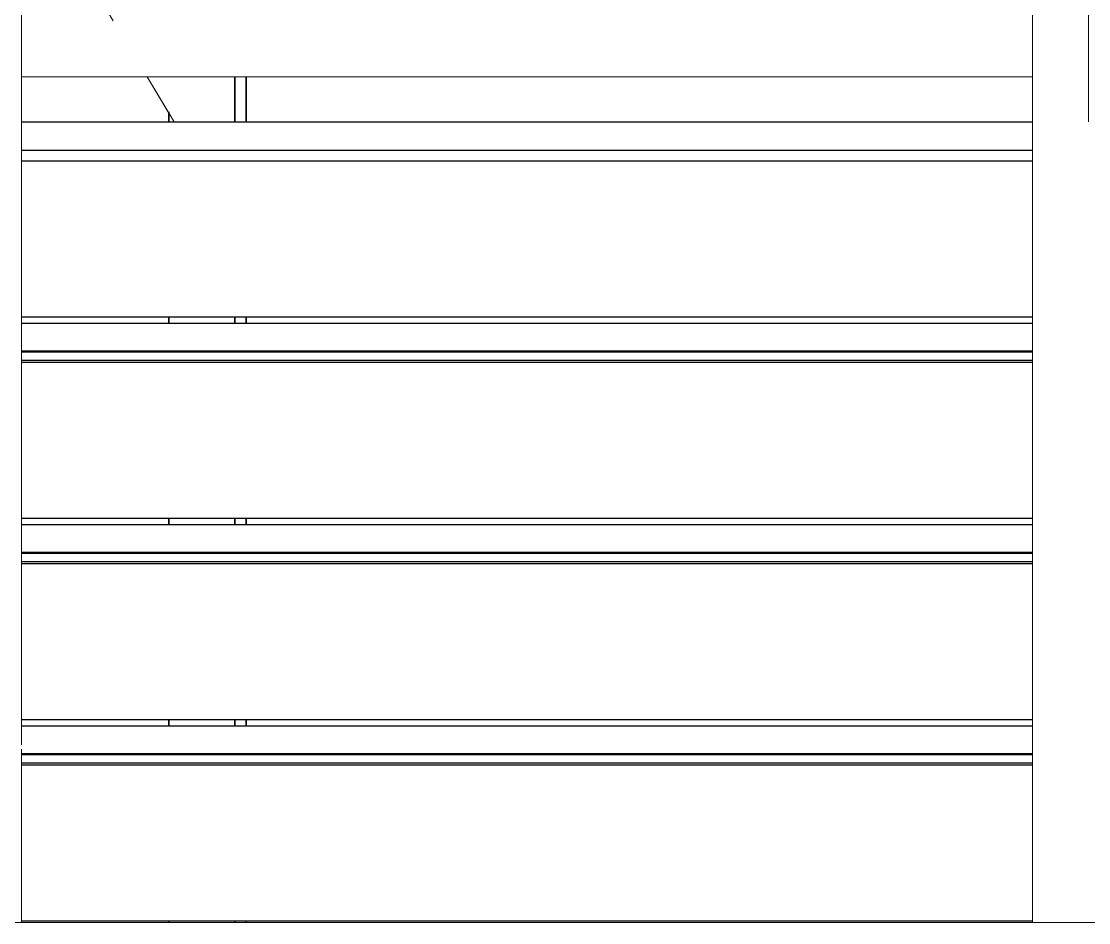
# Model space of a CAD drawing. Header units: millimetres. Extents: x -153298 to 620751, y -313239 to 250031.
# Drawn here: x 6249 to 7199, y -303877 to -303075 of the extents above; entities that cross this region are included whole.
import ezdxf

# ---------------------------------------------------------------- set-up
doc = ezdxf.new("R2010")
doc.units = ezdxf.units.MM
for name, color, linetype, lineweight in [('A-FLOR-HRAL', 7, 'Continuous', 25), ('E-LITE-EQPM', 7, 'Continuous', 35), ('I-WALL-E', 7, 'Continuous', 35), ('S-STRS-E', 7, 'Continuous', 25), ('WALL-E', 7, 'Continuous', 35)]:
    doc.layers.add(name, color=color, linetype=linetype, lineweight=lineweight)

# ---------------------------------------------------------------- blocks, each defined once
blk = doc.blocks.new('ACM_L12 - LED Pole Luminaire with UV1 - T35 1xGRN90_830 S 2-11677483-2140-01 ENTRANCE 1 ELEVATION 2')
at = {"layer": 'E-LITE-EQPM', "color": 7, "lineweight": 20}
for p, q in [((-18232.02, 108080.35), (-18289.52, 108074.57)), ((-18332.38, 108070.25), (-18374.13, 108050.78)), ((-18340.69, 108064.15), (-18366.59, 108052.07)), ((-18331.63, 108070.33), (-18332.38, 108070.25)), ((-18363.09, 108058.68), (-18325.4, 108058.68)), ((-18290.49, 108058.68), (-18232.16, 108058.68)), ((-18373.44, 108045.27), (-18340.32, 107990.38)), ((-18371.57, 108050.86), (-18371.77, 108049.37)), ((-18325.15, 108045.27), (-18371.43, 108045.27)), ((-18370.76, 108048.36), (-18324.44, 108042.12)), ((-18366.59, 108052.07), (-18324.43, 108047.2)), ((-18232.04, 108045.27), (-18290.37, 108045.27)), ((-18289.52, 108043.16), (-18283.71, 108042.49)), ((-18310.17, 107940.43), (-18286.03, 107900.43))]:
    blk.add_line(p, q, dxfattribs=at)
at = {"layer": 'E-LITE-EQPM', "color": 7, "lineweight": 20, "flags": 128}
for points in [[(-18289.52, 108089.1), (-18267.96, 108095.48), (-18240.65, 108102.38), (-18232.02, 108104.2)], [(-18370.4, 108058.68), (-18344.48, 108069.71), (-18331.63, 108074.73)], [(-18373.44, 108045.27), (-18373.63, 108045.64), (-18373.81, 108046.02), (-18373.97, 108046.41), (-18374.11, 108046.8), (-18374.24, 108047.2), (-18374.36, 108047.6), (-18374.45, 108048.01), (-18374.54, 108048.42), (-18374.6, 108048.83), (-18374.65, 108049.25), (-18374.68, 108049.66), (-18374.69, 108050.08), (-18374.69, 108050.5), (-18374.67, 108050.92), (-18374.64, 108051.33), (-18374.58, 108051.75), (-18374.51, 108052.16), (-18374.43, 108052.57), (-18374.33, 108052.98), (-18374.21, 108053.38), (-18374.08, 108053.77), (-18373.93, 108054.16), (-18373.76, 108054.55), (-18373.58, 108054.93), (-18373.39, 108055.3), (-18373.18, 108055.66), (-18372.95, 108056.01), (-18372.71, 108056.36), (-18372.46, 108056.69), (-18372.2, 108057.01), (-18371.92, 108057.33), (-18371.63, 108057.63), (-18371.33, 108057.92), (-18371.02, 108058.19), (-18370.69, 108058.46), (-18370.4, 108058.68)], [(-18373.71, 108048.88), (-18373.75, 108048.88), (-18373.79, 108048.88), (-18373.83, 108048.88), (-18373.87, 108048.89), (-18373.91, 108048.9), (-18373.95, 108048.9), (-18373.98, 108048.91), (-18374.02, 108048.93), (-18374.06, 108048.94), (-18374.1, 108048.95), (-18374.13, 108048.97), (-18374.17, 108048.99), (-18374.2, 108049.01), (-18374.24, 108049.03), (-18374.27, 108049.05), (-18374.31, 108049.07), (-18374.34, 108049.1), (-18374.37, 108049.12), (-18374.4, 108049.15), (-18374.43, 108049.18), (-18374.45, 108049.21), (-18374.48, 108049.24), (-18374.5, 108049.27), (-18374.53, 108049.3), (-18374.55, 108049.34), (-18374.57, 108049.37), (-18374.59, 108049.4), (-18374.61, 108049.44), (-18374.62, 108049.48), (-18374.64, 108049.51), (-18374.65, 108049.55), (-18374.67, 108049.59), (-18374.68, 108049.63), (-18374.69, 108049.67), (-18374.69, 108049.71), (-18374.7, 108049.75), (-18374.7, 108049.78), (-18374.71, 108049.82), (-18374.71, 108049.86), (-18374.71, 108049.9), (-18374.71, 108049.94), (-18374.7, 108049.98), (-18374.7, 108050.02), (-18374.69, 108050.06), (-18374.68, 108050.1), (-18374.67, 108050.14), (-18374.66, 108050.18), (-18374.65, 108050.22), (-18374.63, 108050.25), (-18374.62, 108050.29), (-18374.6, 108050.33), (-18374.58, 108050.36), (-18374.56, 108050.4), (-18374.54, 108050.43), (-18374.52, 108050.46), (-18374.49, 108050.5), (-18374.47, 108050.53), (-18374.44, 108050.56), (-18374.41, 108050.59), (-18374.38, 108050.61), (-18374.35, 108050.64), (-18374.32, 108050.66), (-18374.29, 108050.69), (-18374.26, 108050.71), (-18374.22, 108050.73), (-18374.19, 108050.75), (-18374.15, 108050.77), (-18374.13, 108050.78)], [(-18372.39, 108048.88), (-18373.3, 108048.88), (-18373.69, 108048.88), (-18373.71, 108048.88)], [(-18373.71, 108048.88), (-18373.45, 108048.88), (-18372.69, 108048.88), (-18371.41, 108048.88), (-18369.63, 108048.88), (-18367.35, 108048.88), (-18364.56, 108048.88), (-18361.28, 108048.88), (-18357.51, 108048.88), (-18353.26, 108048.88), (-18348.53, 108048.88), (-18343.32, 108048.88), (-18337.66, 108048.88), (-18331.54, 108048.88), (-18324.98, 108048.88)], [(-18370.76, 108048.36), (-18370.8, 108048.36), (-18370.84, 108048.36), (-18370.88, 108048.36), (-18370.92, 108048.37), (-18370.96, 108048.38), (-18371, 108048.38), (-18371.04, 108048.4), (-18371.08, 108048.41), (-18371.12, 108048.42), (-18371.15, 108048.44), (-18371.19, 108048.45), (-18371.23, 108048.47), (-18371.26, 108048.49), (-18371.3, 108048.51), (-18371.33, 108048.53), (-18371.37, 108048.56), (-18371.4, 108048.58), (-18371.43, 108048.61), (-18371.46, 108048.63), (-18371.49, 108048.66), (-18371.52, 108048.69), (-18371.54, 108048.72), (-18371.57, 108048.76), (-18371.59, 108048.79), (-18371.61, 108048.82), (-18371.64, 108048.86), (-18371.65, 108048.89), (-18371.67, 108048.93), (-18371.69, 108048.97), (-18371.71, 108049), (-18371.72, 108049.04), (-18371.73, 108049.08), (-18371.74, 108049.12), (-18371.75, 108049.16), (-18371.76, 108049.2), (-18371.77, 108049.24), (-18371.77, 108049.28), (-18371.77, 108049.32), (-18371.77, 108049.36), (-18371.77, 108049.37)], [(-18369.46, 108048.36), (-18370.35, 108048.36), (-18370.74, 108048.36), (-18370.76, 108048.36)], [(-18370.76, 108048.36), (-18370.51, 108048.36), (-18369.75, 108048.36), (-18368.49, 108048.36), (-18366.72, 108048.36), (-18364.46, 108048.36), (-18361.7, 108048.36), (-18358.45, 108048.36), (-18354.72, 108048.36), (-18350.5, 108048.36), (-18345.81, 108048.36), (-18340.66, 108048.36), (-18335.04, 108048.36), (-18328.98, 108048.36), (-18324.43, 108048.36)], [(-18289.52, 108048.88), (-18285.93, 108048.88), (-18276.96, 108048.88), (-18267.63, 108048.88), (-18257.96, 108048.88), (-18247.96, 108048.88), (-18237.66, 108048.88), (-18232.02, 108048.88)], [(-18289.52, 108048.36), (-18283.79, 108048.36), (-18274.9, 108048.36), (-18265.66, 108048.36), (-18256.08, 108048.36), (-18246.18, 108048.36), (-18235.97, 108048.36), (-18232.02, 108048.36)], [(-18281.61, 108044.48), (-18281.65, 108044.48), (-18281.69, 108044.49), (-18281.71, 108044.49)]]:
    blk.add_lwpolyline(points, dxfattribs=at)
at = {"layer": 'E-LITE-EQPM', "color": 7, "lineweight": 20}
for points, knots in [([(-18330.92, 108074.99), (-18331.07, 108074.93), (-18331.33, 108074.84), (-18331.66, 108074.72), (-18331.66, 108074.72), (-18331.37, 108074.82), (-18331.14, 108074.91), (-18330.79, 108075.04), (-18330.35, 108075.21), (-18329.87, 108075.38), (-18329.53, 108075.51), (-18329.08, 108075.68), (-18328.5, 108075.9), (-18327.69, 108076.19), (-18327.05, 108076.42), (-18326.63, 108076.59)], [0.3333333, 0.3333333, 0.3333333, 0.3333333, 0.3888889, 0.4444444, 0.5555556, 0.6111111, 0.6388889, 0.6666667, 0.75, 0.7708333, 0.7916667, 0.8333333, 0.875, 0.9166667, 1, 1, 1, 1]), ([(-18326.63, 108076.59), (-18327.19, 108076.37), (-18328.04, 108076.06), (-18328.95, 108075.73), (-18329.44, 108075.54), (-18329.67, 108075.46), (-18329.78, 108075.42)], [0, 0, 0, 0, 0.1111111, 0.1666667, 0.1944444, 0.2222222, 0.2222222, 0.2222222, 0.2222222]), ([(-18324.97, 108077.2), (-18325.1, 108077.15), (-18325.65, 108076.96), (-18326.21, 108076.75), (-18326.63, 108076.59)], [0.8888889, 0.8888889, 0.8888889, 0.8888889, 0.9166667, 1, 1, 1, 1])]:
    blk.add_open_spline(points, degree=3, knots=knots, dxfattribs=at)
blk.add_open_spline([(-18326.63, 108076.59), (-18326.07, 108076.8), (-18325.5, 108077.01), (-18324.97, 108077.2)], degree=3, dxfattribs=at)
blk = doc.blocks.new('ACM_L12 - LED Pole Luminaire with UV1 - T35 1xGRN90_830 S 2-V448-2140-01 ENTRANCE 1 ELEVATION 2')
at = {"layer": 'E-LITE-EQPM', "color": 7, "lineweight": 20}
for p, q in [((-18363.09, 108058.68), (-18363.09, 108058.68)), ((-18373.44, 108045.27), (-18340.32, 107990.38)), ((-18371.43, 108045.27), (-18371.43, 108045.27)), ((-18310.17, 107940.43), (-18290.77, 107908.28))]:
    blk.add_line(p, q, dxfattribs=at)
at = {"layer": 'E-LITE-EQPM', "color": 7, "lineweight": 20, "flags": 128}
for points in [[(-18370.4, 108058.68), (-18344.48, 108069.71), (-18331.63, 108074.73)], [(-18374.43, 108052.57), (-18374.33, 108052.98), (-18374.21, 108053.38), (-18374.08, 108053.77), (-18373.93, 108054.16), (-18373.76, 108054.55), (-18373.58, 108054.93), (-18373.39, 108055.3), (-18373.18, 108055.66), (-18372.95, 108056.01), (-18372.71, 108056.36)], [(-18374.13, 108048.97), (-18374.17, 108048.99), (-18374.2, 108049.01), (-18374.24, 108049.03), (-18374.27, 108049.05), (-18374.31, 108049.07), (-18374.34, 108049.1), (-18374.37, 108049.12), (-18374.4, 108049.15), (-18374.43, 108049.18), (-18374.45, 108049.21), (-18374.48, 108049.24), (-18374.5, 108049.27), (-18374.53, 108049.3), (-18374.55, 108049.34), (-18374.57, 108049.37), (-18374.59, 108049.4), (-18374.61, 108049.44), (-18374.62, 108049.48), (-18374.64, 108049.51), (-18374.65, 108049.55), (-18374.67, 108049.59), (-18374.68, 108049.63), (-18374.69, 108049.67), (-18374.69, 108049.71), (-18374.7, 108049.75), (-18374.7, 108049.78), (-18374.71, 108049.82), (-18374.71, 108049.86), (-18374.71, 108049.9), (-18374.71, 108049.94), (-18374.7, 108049.98), (-18374.7, 108050.02), (-18374.69, 108050.06), (-18374.68, 108050.1), (-18374.67, 108050.14), (-18374.66, 108050.18), (-18374.65, 108050.22), (-18374.63, 108050.25), (-18374.62, 108050.29), (-18374.6, 108050.33), (-18374.58, 108050.36), (-18374.56, 108050.4), (-18374.54, 108050.43), (-18374.52, 108050.46), (-18374.49, 108050.5), (-18374.47, 108050.53), (-18374.44, 108050.56), (-18374.41, 108050.59), (-18374.38, 108050.61)], [(-18373.63, 108045.64), (-18373.81, 108046.02), (-18373.97, 108046.41), (-18374.11, 108046.8), (-18374.24, 108047.2), (-18374.36, 108047.6), (-18374.45, 108048.01), (-18374.54, 108048.42), (-18374.6, 108048.83), (-18374.65, 108049.25), (-18374.68, 108049.66), (-18374.69, 108050.08), (-18374.69, 108050.5), (-18374.67, 108050.92), (-18374.64, 108051.33), (-18374.58, 108051.75), (-18374.51, 108052.16), (-18374.5, 108052.24)]]:
    blk.add_lwpolyline(points, dxfattribs=at)
at = {"layer": 'E-LITE-EQPM', "color": 7, "lineweight": 20}
for points, knots in [([(-18330.92, 108074.99), (-18331.07, 108074.93), (-18331.33, 108074.84), (-18331.66, 108074.72), (-18331.66, 108074.72), (-18331.37, 108074.82), (-18331.14, 108074.91), (-18331, 108074.96), (-18330.92, 108074.99)], [0.3333333, 0.3333333, 0.3333333, 0.3333333, 0.3888889, 0.4444444, 0.5555556, 0.6111111, 0.6388889, 0.6666667, 0.6666667, 0.6666667, 0.6666667]), ([(-18329.87, 108075.39), (-18329.78, 108075.42), (-18329.53, 108075.51), (-18329.08, 108075.68), (-18328.5, 108075.9), (-18327.69, 108076.19), (-18327.05, 108076.42), (-18326.63, 108076.59)], [0.7708333, 0.7708333, 0.7708333, 0.7708333, 0.7916667, 0.8333333, 0.875, 0.9166667, 1, 1, 1, 1]), ([(-18326.63, 108076.59), (-18327.19, 108076.37), (-18328.04, 108076.06), (-18328.95, 108075.73), (-18329.44, 108075.54), (-18329.67, 108075.46), (-18329.78, 108075.42)], [0, 0, 0, 0, 0.1111111, 0.1666667, 0.1944444, 0.2222222, 0.2222222, 0.2222222, 0.2222222]), ([(-18324.97, 108077.2), (-18325.1, 108077.15), (-18325.65, 108076.96), (-18326.21, 108076.75), (-18326.63, 108076.59)], [0.8888889, 0.8888889, 0.8888889, 0.8888889, 0.9166667, 1, 1, 1, 1])]:
    blk.add_open_spline(points, degree=3, knots=knots, dxfattribs=at)
blk.add_open_spline([(-18326.63, 108076.59), (-18326.07, 108076.8), (-18325.5, 108077.01), (-18324.97, 108077.2)], degree=3, dxfattribs=at)
blk = doc.blocks.new('PPL-C-AECM-1-PP19-EE-M3-0001_rvt-2-2140-01 ENTRANCE 1 ELEVATION 2')
at = {"layer": 'E-LITE-EQPM', "color": 7, "lineweight": 20}
for name in ['ACM_L12 - LED Pole Luminaire with UV1 - T35 1xGRN90_830 S 2-11677483-2140-01 ENTRANCE 1 ELEVATION 2', 'ACM_L12 - LED Pole Luminaire with UV1 - T35 1xGRN90_830 S 2-V448-2140-01 ENTRANCE 1 ELEVATION 2']:
    blk.add_blockref(name, (0, 0), dxfattribs=at)
blk = doc.blocks.new('PPL-C-AECM-1-PP19-EE-M3-0001_rvt-3-2140-01 ENTRANCE 1 ELEVATION 2')
at = {"layer": 'E-LITE-EQPM', "color": 7, "lineweight": 20}
for name in ['ACM_L12 - LED Pole Luminaire with UV1 - T35 1xGRN90_830 S 2-11677483-2140-01 ENTRANCE 1 ELEVATION 2', 'ACM_L12 - LED Pole Luminaire with UV1 - T35 1xGRN90_830 S 2-V448-2140-01 ENTRANCE 1 ELEVATION 2']:
    blk.add_blockref(name, (0, 0), dxfattribs=at)
blk = doc.blocks.new('Railing - Post_50mm-V469-2140-01 ENTRANCE 1 ELEVATION 2')
at = {"layer": 'A-FLOR-HRAL', "color": 7, "lineweight": 9}
for p, q in [((-17522.02, 112000.65), (-17522.02, 111125.65)), ((-17472.02, 111125.65), (-17472.02, 112000.65))]:
    blk.add_line(p, q, dxfattribs=at)
blk = doc.blocks.new('Railing - Post_50mm-18334296-2140-01 ENTRANCE 1 ELEVATION 2')
at = {"layer": 'A-FLOR-HRAL', "color": 7, "lineweight": 9}
blk.add_line((-17522.02, 113792.44), (-17522.02, 113638.26), dxfattribs=at)
blk = doc.blocks.new('Railing - Railing-8634568-2140-01 ENTRANCE 1 ELEVATION 2')
at = {"layer": 'A-FLOR-HRAL', "color": 7, "lineweight": 9}
for p, q in [((-17522.02, 107965.43), (-17522.02, 107989.58)), ((-17522.02, 107989.58), (-17522.02, 107965.43)), ((-17522.02, 107965.43), (-17522.02, 107187.83)), ((-17522.02, 107965.43), (-17522.02, 107941.29)), ((-17522.02, 107941.29), (-17522.02, 107965.43))]:
    blk.add_line(p, q, dxfattribs=at)
at = {"color": 7}
for name, p in [('Railing - Post_50mm-V469-2140-01 ENTRANCE 1 ELEVATION 2', (0, -3225.22)), ('Railing - Post_50mm-18334296-2140-01 ENTRANCE 1 ELEVATION 2', (0, -6450.43))]:
    blk.add_blockref(name, p, dxfattribs=at)
blk = doc.blocks.new('Top Rail Type - Top Rail_Internal_-8634572-2140-01 ENTRANCE 1 ELEVATION 2')
at = {"layer": 'A-FLOR-HRAL', "color": 7, "lineweight": 9}
for p, q in [((-17522.02, 108775.43), (-17522.02, 107345.95)), ((-17522.02, 107345.95), (-17522.02, 107187.83))]:
    blk.add_line(p, q, dxfattribs=at)
blk = doc.blocks.new('Railing - Post_50mm-V538-2140-01 ENTRANCE 1 ELEVATION 2')
at = {"layer": 'A-FLOR-HRAL', "color": 7, "lineweight": 9}
blk.add_line((-18422.02, 107342), (-18422.02, 107187.82), dxfattribs=at)
blk = doc.blocks.new('Railing - Railing-14945432-2140-01 ENTRANCE 1 ELEVATION 2')
at = {"layer": 'A-FLOR-HRAL', "color": 7, "lineweight": 9}
blk.add_line((-18422.02, 107940.43), (-17522.02, 107940.43), dxfattribs=at)
at = {"color": 7}
blk.add_blockref('Railing - Post_50mm-V538-2140-01 ENTRANCE 1 ELEVATION 2', (0, 0), dxfattribs=at)
blk = doc.blocks.new('Top Rail Type - Top Rail_Internal_-14945436-2140-01 ENTRANCE 1 ELEVATION 2')
at = {"layer": 'A-FLOR-HRAL', "color": 7, "lineweight": 9}
for p, q in [((-18422.02, 107345.95), (-18422.02, 108775.43)), ((-16422.02, 107187.83), (-18447.02, 107187.83))]:
    blk.add_line(p, q, dxfattribs=at)
blk = doc.blocks.new('ACM_L14 - LED Street Light Luminaire with Wide Light - PRA4-CB-8-V575-2140-01 ENTRANCE 1 ELEVATION 2')
at = {"layer": 'E-LITE-EQPM', "color": 7}
for p, q in [((-18290.77, 107909.34), (-18290.77, 107900.43)), ((-18290.77, 107726.99), (-18290.77, 107721.26)), ((-18290.77, 107547.82), (-18290.77, 107542.08)), ((-18290.77, 107368.64), (-18290.77, 107362.9)), ((-18290.77, 107189.46), (-18290.77, 107187.76))]:
    blk.add_line(p, q, dxfattribs=at)

msp = doc.modelspace()

# ---------------------------------------------------------------- linework, layer by layer
at = {"layer": 'I-WALL-E', "color": 7}
for p, q in [((6449.1524, -303124.2756), (6449.1524, -303164.2756)), ((6449.1524, -303164.2756), (6449.1524, -303124.2756)), ((6449.1524, -303337.7156), (6449.1524, -303343.4544)), ((6449.1524, -303343.4544), (6449.1524, -303337.7156)), ((6449.1524, -303516.8944), (6449.1524, -303522.6331)), ((6449.1524, -303522.6331), (6449.1524, -303516.8944)), ((6449.1524, -303696.0731), (6449.1524, -303701.8119)), ((6449.1524, -303701.8119), (6449.1524, -303696.0731)), ((6449.1524, -303875.2519), (6449.1524, -303876.979)), ((6449.1524, -303876.979), (6449.1524, -303875.2519))]:
    msp.add_line(p, q, dxfattribs=at)
at = {"layer": 'S-STRS-E', "color": 7}
for p, q in [((6249.1524, -303164.2756), (7149.1524, -303164.2756)), ((6249.1524, -303164.2756), (7149.1524, -303164.2756)), ((6249.1524, -303164.2756), (7149.1524, -303164.2756)), ((6249.1524, -303164.2756), (7149.1524, -303164.2756)), ((6249.1524, -303164.2756), (7149.1524, -303164.2756)), ((6249.1524, -303164.2756), (7149.1524, -303164.2756)), ((6249.1524, -303189.2756), (7149.1524, -303189.2756)), ((7149.1524, -303199.2756), (6249.1524, -303199.2756)), ((7149.1524, -303199.2756), (6249.1524, -303199.2756)), ((6249.1524, -303337.7156), (7149.1524, -303337.7156)), ((6249.1524, -303343.4544), (7149.1524, -303343.4544)), ((6249.1524, -303343.4544), (7149.1524, -303343.4544)), ((6249.1524, -303343.4544), (7149.1524, -303343.4544)), ((6249.1524, -303343.4544), (7149.1524, -303343.4544)), ((6249.1524, -303343.4544), (7149.1524, -303343.4544)), ((6249.1524, -303343.4544), (7149.1524, -303343.4544)), ((6249.1524, -303343.4544), (7149.1524, -303343.4544)), ((7149.1524, -303368.4544), (6249.1524, -303368.4544)), ((6249.1524, -303368.9544), (7149.1524, -303368.9544)), ((6249.1524, -303368.9544), (7149.1524, -303368.9544)), ((6249.1524, -303376.4544), (7149.1524, -303376.4544)), ((7149.1524, -303378.4544), (6249.1524, -303378.4544)), ((7149.1524, -303378.4544), (6249.1524, -303378.4544)), ((6249.1524, -303516.8944), (7149.1524, -303516.8944)), ((6249.1524, -303522.6331), (7149.1524, -303522.6331)), ((6249.1524, -303522.6331), (7149.1524, -303522.6331)), ((6249.1524, -303522.6331), (7149.1524, -303522.6331)), ((6249.1524, -303522.6331), (7149.1524, -303522.6331)), ((6249.1524, -303522.6331), (7149.1524, -303522.6331)), ((6249.1524, -303522.6331), (7149.1524, -303522.6331)), ((6249.1524, -303522.6331), (7149.1524, -303522.6331)), ((7149.1524, -303547.6331), (6249.1524, -303547.6331)), ((6249.1524, -303548.1331), (7149.1524, -303548.1331)), ((6249.1524, -303548.1331), (7149.1524, -303548.1331)), ((6249.1524, -303555.6331), (7149.1524, -303555.6331)), ((7149.1524, -303557.6331), (6249.1524, -303557.6331)), ((7149.1524, -303557.6331), (6249.1524, -303557.6331)), ((6249.1524, -303696.0731), (7149.1524, -303696.0731)), ((6249.1524, -303701.8119), (7149.1524, -303701.8119)), ((6249.1524, -303701.8119), (7149.1524, -303701.8119)), ((6249.1524, -303701.8119), (7149.1524, -303701.8119)), ((6249.1524, -303701.8119), (7149.1524, -303701.8119)), ((6249.1524, -303701.8119), (7149.1524, -303701.8119)), ((6249.1524, -303701.8119), (7149.1524, -303701.8119)), ((6249.1524, -303701.8119), (7149.1524, -303701.8119)), ((7149.1524, -303726.8119), (6249.1524, -303726.8119)), ((6249.1524, -303727.3119), (7149.1524, -303727.3119)), ((6249.1524, -303727.3119), (7149.1524, -303727.3119)), ((6249.1524, -303734.8119), (7149.1524, -303734.8119)), ((7149.1524, -303736.8119), (6249.1524, -303736.8119)), ((7149.1524, -303736.8119), (6249.1524, -303736.8119)), ((6249.1524, -303875.2519), (7149.1524, -303875.2519))]:
    msp.add_line(p, q, dxfattribs=at)
at = {"layer": 'WALL-E', "color": 7}
for p, q in [((6439.1524, -303164.2756), (6439.1524, -303124.2756)), ((6439.1524, -303124.2756), (6439.1524, -303164.2756)), ((6439.1524, -303164.2756), (6439.1524, -303124.2756)), ((6439.1524, -303124.2756), (6439.1524, -303164.2756)), ((6439.1524, -303124.2756), (6439.1524, -303164.2756)), ((6439.1524, -303164.2756), (6439.1524, -303124.2756)), ((6439.1524, -303124.2756), (6439.1524, -303164.2756)), ((6439.1524, -303164.2756), (6439.1524, -303124.2756)), ((6439.1524, -303124.2756), (6439.1524, -303164.2756)), ((6439.1524, -303164.2756), (6439.1524, -303124.2756)), ((6439.1524, -303124.2756), (6439.1524, -303164.2756)), ((6439.1524, -303164.2756), (6439.1524, -303124.2756)), ((6439.1524, -303124.2756), (6439.1524, -303164.2756)), ((6439.1524, -303164.2756), (6439.1524, -303124.2756)), ((6439.1524, -303124.2756), (6439.1524, -303164.2756)), ((6439.1524, -303164.2756), (6439.1524, -303124.2756)), ((6439.1524, -303124.2756), (6439.1524, -303164.2756)), ((6439.1524, -303164.2756), (6439.1524, -303124.2756)), ((6439.1524, -303124.2756), (6439.1524, -303164.2756)), ((6439.1524, -303164.2756), (6439.1524, -303124.2756)), ((6439.1524, -303124.2756), (6439.1524, -303164.2756)), ((6439.1524, -303164.2756), (6439.1524, -303124.2756)), ((6439.1524, -303124.2756), (6439.1524, -303164.2756)), ((6439.1524, -303164.2756), (6439.1524, -303124.2756)), ((6439.1524, -303124.2756), (6439.1524, -303164.2756)), ((6439.1524, -303164.2756), (6439.1524, -303124.2756)), ((6449.1524, -303124.2756), (6449.1524, -303164.2756)), ((6449.1524, -303164.2756), (6449.1524, -303124.2756)), ((6449.1524, -303164.2756), (6449.1524, -303124.2756)), ((6449.1524, -303164.2756), (6449.1524, -303124.2756)), ((6449.1524, -303124.2756), (6449.1524, -303164.2756)), ((6449.1524, -303164.2756), (6449.1524, -303124.2756)), ((6449.1524, -303124.2756), (6449.1524, -303164.2756)), ((6449.1524, -303164.2756), (6449.1524, -303124.2756)), ((6449.1524, -303124.2756), (6449.1524, -303164.2756)), ((6449.1524, -303164.2756), (6449.1524, -303124.2756)), ((6449.1524, -303124.2756), (6449.1524, -303164.2756)), ((6449.1524, -303164.2756), (6449.1524, -303124.2756)), ((6449.1524, -303124.2756), (6449.1524, -303164.2756)), ((6449.1524, -303164.2756), (6449.1524, -303124.2756)), ((6449.1524, -303124.2756), (6449.1524, -303164.2756)), ((6449.1524, -303164.2756), (6449.1524, -303124.2756)), ((6449.1524, -303124.2756), (6449.1524, -303164.2756)), ((6449.1524, -303164.2756), (6449.1524, -303124.2756)), ((6449.1524, -303124.2756), (6449.1524, -303164.2756)), ((6449.1524, -303164.2756), (6449.1524, -303124.2756)), ((6449.1524, -303124.2756), (6449.1524, -303164.2756)), ((6449.1524, -303164.2756), (6449.1524, -303124.2756)), ((6449.1524, -303124.2756), (6449.1524, -303164.2756)), ((6449.1524, -303164.2756), (6449.1524, -303124.2756)), ((6449.1524, -303124.2756), (6449.1524, -303164.2756)), ((6449.1524, -303124.2756), (6449.1524, -303164.2756)), ((6439.1524, -303343.4544), (6439.1524, -303337.7156)), ((6439.1524, -303337.7156), (6439.1524, -303343.4544)), ((6439.1524, -303343.4544), (6439.1524, -303337.7156)), ((6439.1524, -303337.7156), (6439.1524, -303343.4544)), ((6439.1524, -303337.7156), (6439.1524, -303343.4544)), ((6439.1524, -303343.4544), (6439.1524, -303337.7156)), ((6439.1524, -303337.7156), (6439.1524, -303343.4544)), ((6439.1524, -303343.4544), (6439.1524, -303337.7156)), ((6439.1524, -303337.7156), (6439.1524, -303343.4544)), ((6439.1524, -303343.4544), (6439.1524, -303337.7156)), ((6439.1524, -303337.7156), (6439.1524, -303343.4544)), ((6439.1524, -303343.4544), (6439.1524, -303337.7156)), ((6439.1524, -303337.7156), (6439.1524, -303343.4544)), ((6439.1524, -303343.4544), (6439.1524, -303337.7156)), ((6439.1524, -303337.7156), (6439.1524, -303343.4544)), ((6439.1524, -303343.4544), (6439.1524, -303337.7156)), ((6439.1524, -303337.7156), (6439.1524, -303343.4544)), ((6439.1524, -303343.4544), (6439.1524, -303337.7156)), ((6439.1524, -303337.7156), (6439.1524, -303343.4544)), ((6439.1524, -303343.4544), (6439.1524, -303337.7156)), ((6439.1524, -303337.7156), (6439.1524, -303343.4544)), ((6439.1524, -303343.4544), (6439.1524, -303337.7156)), ((6439.1524, -303337.7156), (6439.1524, -303343.4544)), ((6439.1524, -303343.4544), (6439.1524, -303337.7156)), ((6439.1524, -303337.7156), (6439.1524, -303343.4544)), ((6439.1524, -303343.4544), (6439.1524, -303337.7156)), ((6449.1524, -303337.7156), (6449.1524, -303343.4544)), ((6449.1524, -303343.4544), (6449.1524, -303337.7156)), ((6449.1524, -303343.4544), (6449.1524, -303337.7156)), ((6449.1524, -303343.4544), (6449.1524, -303337.7156)), ((6449.1524, -303337.7156), (6449.1524, -303343.4544)), ((6449.1524, -303343.4544), (6449.1524, -303337.7156)), ((6449.1524, -303337.7156), (6449.1524, -303343.4544)), ((6449.1524, -303343.4544), (6449.1524, -303337.7156)), ((6449.1524, -303337.7156), (6449.1524, -303343.4544)), ((6449.1524, -303343.4544), (6449.1524, -303337.7156)), ((6449.1524, -303337.7156), (6449.1524, -303343.4544)), ((6449.1524, -303343.4544), (6449.1524, -303337.7156)), ((6449.1524, -303337.7156), (6449.1524, -303343.4544)), ((6449.1524, -303343.4544), (6449.1524, -303337.7156)), ((6449.1524, -303337.7156), (6449.1524, -303343.4544)), ((6449.1524, -303343.4544), (6449.1524, -303337.7156)), ((6449.1524, -303337.7156), (6449.1524, -303343.4544)), ((6449.1524, -303343.4544), (6449.1524, -303337.7156)), ((6449.1524, -303337.7156), (6449.1524, -303343.4544)), ((6449.1524, -303343.4544), (6449.1524, -303337.7156)), ((6449.1524, -303337.7156), (6449.1524, -303343.4544)), ((6449.1524, -303343.4544), (6449.1524, -303337.7156)), ((6449.1524, -303337.7156), (6449.1524, -303343.4544)), ((6449.1524, -303343.4544), (6449.1524, -303337.7156)), ((6449.1524, -303337.7156), (6449.1524, -303343.4544)), ((6449.1524, -303337.7156), (6449.1524, -303343.4544)), ((6439.1524, -303522.6331), (6439.1524, -303516.8944)), ((6439.1524, -303516.8944), (6439.1524, -303522.6331)), ((6439.1524, -303522.6331), (6439.1524, -303516.8944)), ((6439.1524, -303516.8944), (6439.1524, -303522.6331)), ((6439.1524, -303516.8944), (6439.1524, -303522.6331)), ((6439.1524, -303522.6331), (6439.1524, -303516.8944)), ((6439.1524, -303516.8944), (6439.1524, -303522.6331)), ((6439.1524, -303522.6331), (6439.1524, -303516.8944)), ((6439.1524, -303516.8944), (6439.1524, -303522.6331)), ((6439.1524, -303522.6331), (6439.1524, -303516.8944)), ((6439.1524, -303516.8944), (6439.1524, -303522.6331)), ((6439.1524, -303522.6331), (6439.1524, -303516.8944)), ((6439.1524, -303516.8944), (6439.1524, -303522.6331)), ((6439.1524, -303522.6331), (6439.1524, -303516.8944)), ((6439.1524, -303516.8944), (6439.1524, -303522.6331)), ((6439.1524, -303522.6331), (6439.1524, -303516.8944)), ((6439.1524, -303516.8944), (6439.1524, -303522.6331)), ((6439.1524, -303522.6331), (6439.1524, -303516.8944)), ((6439.1524, -303516.8944), (6439.1524, -303522.6331)), ((6439.1524, -303522.6331), (6439.1524, -303516.8944)), ((6439.1524, -303516.8944), (6439.1524, -303522.6331)), ((6439.1524, -303522.6331), (6439.1524, -303516.8944)), ((6439.1524, -303516.8944), (6439.1524, -303522.6331)), ((6439.1524, -303522.6331), (6439.1524, -303516.8944)), ((6439.1524, -303516.8944), (6439.1524, -303522.6331)), ((6439.1524, -303522.6331), (6439.1524, -303516.8944)), ((6449.1524, -303516.8944), (6449.1524, -303522.6331)), ((6449.1524, -303522.6331), (6449.1524, -303516.8944)), ((6449.1524, -303522.6331), (6449.1524, -303516.8944)), ((6449.1524, -303522.6331), (6449.1524, -303516.8944)), ((6449.1524, -303516.8944), (6449.1524, -303522.6331)), ((6449.1524, -303522.6331), (6449.1524, -303516.8944)), ((6449.1524, -303516.8944), (6449.1524, -303522.6331)), ((6449.1524, -303522.6331), (6449.1524, -303516.8944)), ((6449.1524, -303516.8944), (6449.1524, -303522.6331)), ((6449.1524, -303522.6331), (6449.1524, -303516.8944)), ((6449.1524, -303516.8944), (6449.1524, -303522.6331)), ((6449.1524, -303522.6331), (6449.1524, -303516.8944)), ((6449.1524, -303516.8944), (6449.1524, -303522.6331)), ((6449.1524, -303522.6331), (6449.1524, -303516.8944)), ((6449.1524, -303516.8944), (6449.1524, -303522.6331)), ((6449.1524, -303522.6331), (6449.1524, -303516.8944)), ((6449.1524, -303516.8944), (6449.1524, -303522.6331)), ((6449.1524, -303522.6331), (6449.1524, -303516.8944)), ((6449.1524, -303516.8944), (6449.1524, -303522.6331)), ((6449.1524, -303522.6331), (6449.1524, -303516.8944)), ((6449.1524, -303516.8944), (6449.1524, -303522.6331)), ((6449.1524, -303522.6331), (6449.1524, -303516.8944)), ((6449.1524, -303516.8944), (6449.1524, -303522.6331)), ((6449.1524, -303522.6331), (6449.1524, -303516.8944)), ((6449.1524, -303516.8944), (6449.1524, -303522.6331)), ((6449.1524, -303516.8944), (6449.1524, -303522.6331)), ((6439.1524, -303701.8119), (6439.1524, -303696.0731)), ((6439.1524, -303696.0731), (6439.1524, -303701.8119)), ((6439.1524, -303701.8119), (6439.1524, -303696.0731)), ((6439.1524, -303696.0731), (6439.1524, -303701.8119)), ((6439.1524, -303696.0731), (6439.1524, -303701.8119)), ((6439.1524, -303701.8119), (6439.1524, -303696.0731)), ((6439.1524, -303696.0731), (6439.1524, -303701.8119)), ((6439.1524, -303701.8119), (6439.1524, -303696.0731)), ((6439.1524, -303696.0731), (6439.1524, -303701.8119)), ((6439.1524, -303701.8119), (6439.1524, -303696.0731)), ((6439.1524, -303696.0731), (6439.1524, -303701.8119)), ((6439.1524, -303701.8119), (6439.1524, -303696.0731)), ((6439.1524, -303696.0731), (6439.1524, -303701.8119)), ((6439.1524, -303701.8119), (6439.1524, -303696.0731)), ((6439.1524, -303696.0731), (6439.1524, -303701.8119)), ((6439.1524, -303701.8119), (6439.1524, -303696.0731)), ((6439.1524, -303696.0731), (6439.1524, -303701.8119)), ((6439.1524, -303701.8119), (6439.1524, -303696.0731)), ((6439.1524, -303696.0731), (6439.1524, -303701.8119)), ((6439.1524, -303701.8119), (6439.1524, -303696.0731)), ((6439.1524, -303696.0731), (6439.1524, -303701.8119)), ((6439.1524, -303701.8119), (6439.1524, -303696.0731)), ((6439.1524, -303696.0731), (6439.1524, -303701.8119)), ((6439.1524, -303701.8119), (6439.1524, -303696.0731)), ((6439.1524, -303696.0731), (6439.1524, -303701.8119)), ((6439.1524, -303701.8119), (6439.1524, -303696.0731)), ((6449.1524, -303696.0731), (6449.1524, -303701.8119)), ((6449.1524, -303701.8119), (6449.1524, -303696.0731)), ((6449.1524, -303701.8119), (6449.1524, -303696.0731)), ((6449.1524, -303701.8119), (6449.1524, -303696.0731)), ((6449.1524, -303696.0731), (6449.1524, -303701.8119)), ((6449.1524, -303701.8119), (6449.1524, -303696.0731)), ((6449.1524, -303696.0731), (6449.1524, -303701.8119)), ((6449.1524, -303701.8119), (6449.1524, -303696.0731)), ((6449.1524, -303696.0731), (6449.1524, -303701.8119)), ((6449.1524, -303701.8119), (6449.1524, -303696.0731)), ((6449.1524, -303696.0731), (6449.1524, -303701.8119)), ((6449.1524, -303701.8119), (6449.1524, -303696.0731)), ((6449.1524, -303696.0731), (6449.1524, -303701.8119)), ((6449.1524, -303701.8119), (6449.1524, -303696.0731)), ((6449.1524, -303696.0731), (6449.1524, -303701.8119)), ((6449.1524, -303701.8119), (6449.1524, -303696.0731)), ((6449.1524, -303696.0731), (6449.1524, -303701.8119)), ((6449.1524, -303701.8119), (6449.1524, -303696.0731)), ((6449.1524, -303696.0731), (6449.1524, -303701.8119)), ((6449.1524, -303701.8119), (6449.1524, -303696.0731)), ((6449.1524, -303696.0731), (6449.1524, -303701.8119)), ((6449.1524, -303701.8119), (6449.1524, -303696.0731)), ((6449.1524, -303696.0731), (6449.1524, -303701.8119)), ((6449.1524, -303701.8119), (6449.1524, -303696.0731)), ((6449.1524, -303696.0731), (6449.1524, -303701.8119)), ((6449.1524, -303696.0731), (6449.1524, -303701.8119)), ((6439.1524, -303876.9748), (6439.1524, -303875.2519)), ((6439.1524, -303875.2519), (6439.1524, -303876.9748)), ((6439.1524, -303876.9748), (6439.1524, -303875.2519)), ((6439.1524, -303875.2519), (6439.1524, -303876.9748)), ((6439.1524, -303875.2519), (6439.1524, -303876.9748)), ((6439.1524, -303876.9748), (6439.1524, -303875.2519)), ((6439.1524, -303875.2519), (6439.1524, -303876.9748)), ((6439.1524, -303876.9748), (6439.1524, -303875.2519)), ((6439.1524, -303875.2519), (6439.1524, -303876.9748)), ((6439.1524, -303876.9748), (6439.1524, -303875.2519)), ((6439.1524, -303875.2519), (6439.1524, -303876.9748)), ((6439.1524, -303876.9748), (6439.1524, -303875.2519)), ((6439.1524, -303875.2519), (6439.1524, -303876.9748)), ((6439.1524, -303876.9748), (6439.1524, -303875.2519)), ((6439.1524, -303875.2519), (6439.1524, -303876.9748)), ((6439.1524, -303876.9748), (6439.1524, -303875.2519)), ((6439.1524, -303875.2519), (6439.1524, -303876.9748)), ((6439.1524, -303876.9748), (6439.1524, -303875.2519)), ((6439.1524, -303875.2519), (6439.1524, -303876.9748)), ((6439.1524, -303876.9748), (6439.1524, -303875.2519)), ((6439.1524, -303875.2519), (6439.1524, -303876.9748)), ((6439.1524, -303876.9748), (6439.1524, -303875.2519)), ((6439.1524, -303875.2519), (6439.1524, -303876.9748)), ((6439.1524, -303876.9748), (6439.1524, -303875.2519)), ((6439.1524, -303875.2519), (6439.1524, -303876.9748)), ((6439.1524, -303876.9748), (6439.1524, -303875.2519)), ((6449.1524, -303875.2519), (6449.1524, -303876.979)), ((6449.1524, -303876.979), (6449.1524, -303875.2519)), ((6449.1524, -303876.979), (6449.1524, -303875.2519)), ((6449.1524, -303876.979), (6449.1524, -303875.2519)), ((6449.1524, -303875.2519), (6449.1524, -303876.979)), ((6449.1524, -303876.979), (6449.1524, -303875.2519)), ((6449.1524, -303875.2519), (6449.1524, -303876.979)), ((6449.1524, -303876.979), (6449.1524, -303875.2519)), ((6449.1524, -303875.2519), (6449.1524, -303876.979)), ((6449.1524, -303876.979), (6449.1524, -303875.2519)), ((6449.1524, -303875.2519), (6449.1524, -303876.979)), ((6449.1524, -303876.979), (6449.1524, -303875.2519)), ((6449.1524, -303875.2519), (6449.1524, -303876.979)), ((6449.1524, -303876.979), (6449.1524, -303875.2519)), ((6449.1524, -303875.2519), (6449.1524, -303876.979)), ((6449.1524, -303876.979), (6449.1524, -303875.2519)), ((6449.1524, -303875.2519), (6449.1524, -303876.979)), ((6449.1524, -303876.979), (6449.1524, -303875.2519)), ((6449.1524, -303875.2519), (6449.1524, -303876.979)), ((6449.1524, -303876.979), (6449.1524, -303875.2519)), ((6449.1524, -303875.2519), (6449.1524, -303876.979)), ((6449.1524, -303876.979), (6449.1524, -303875.2519)), ((6449.1524, -303875.2519), (6449.1524, -303876.979)), ((6449.1524, -303876.979), (6449.1524, -303875.2519)), ((6449.1524, -303875.2519), (6449.1524, -303876.979)), ((6449.1524, -303875.2519), (6449.1524, -303876.979))]:
    msp.add_line(p, q, dxfattribs=at)

# ---------------------------------------------------------------- block references
at = {"color": 7, "lineweight": 5}
for name in ['PPL-C-AECM-1-PP19-EE-M3-0001_rvt-2-2140-01 ENTRANCE 1 ELEVATION 2', 'PPL-C-AECM-1-PP19-EE-M3-0001_rvt-3-2140-01 ENTRANCE 1 ELEVATION 2']:
    msp.add_blockref(name, (24671.1729, -411064.7103), dxfattribs=at)
at = {"layer": 'A-FLOR-HRAL', "color": 7, "lineweight": 9}
for name in ['Top Rail Type - Top Rail_Internal_-8634572-2140-01 ENTRANCE 1 ELEVATION 2', 'Railing - Railing-8634568-2140-01 ENTRANCE 1 ELEVATION 2', 'Top Rail Type - Top Rail_Internal_-14945436-2140-01 ENTRANCE 1 ELEVATION 2', 'Railing - Railing-14945432-2140-01 ENTRANCE 1 ELEVATION 2']:
    msp.add_blockref(name, (24671.1729, -411064.7103), dxfattribs=at)
at = {"layer": 'E-LITE-EQPM', "color": 7}
msp.add_blockref('ACM_L14 - LED Street Light Luminaire with Wide Light - PRA4-CB-8-V575-2140-01 ENTRANCE 1 ELEVATION 2', (24671.1729, -411064.7103), dxfattribs=at)
msp.add_blockref('ACM_L14 - LED Street Light Luminaire with Wide Light - PRA4-CB-8-V575-2140-01 ENTRANCE 1 ELEVATION 2', (24671.1729, -411064.7103), dxfattribs=at)

doc.saveas('drawing.dxf')
